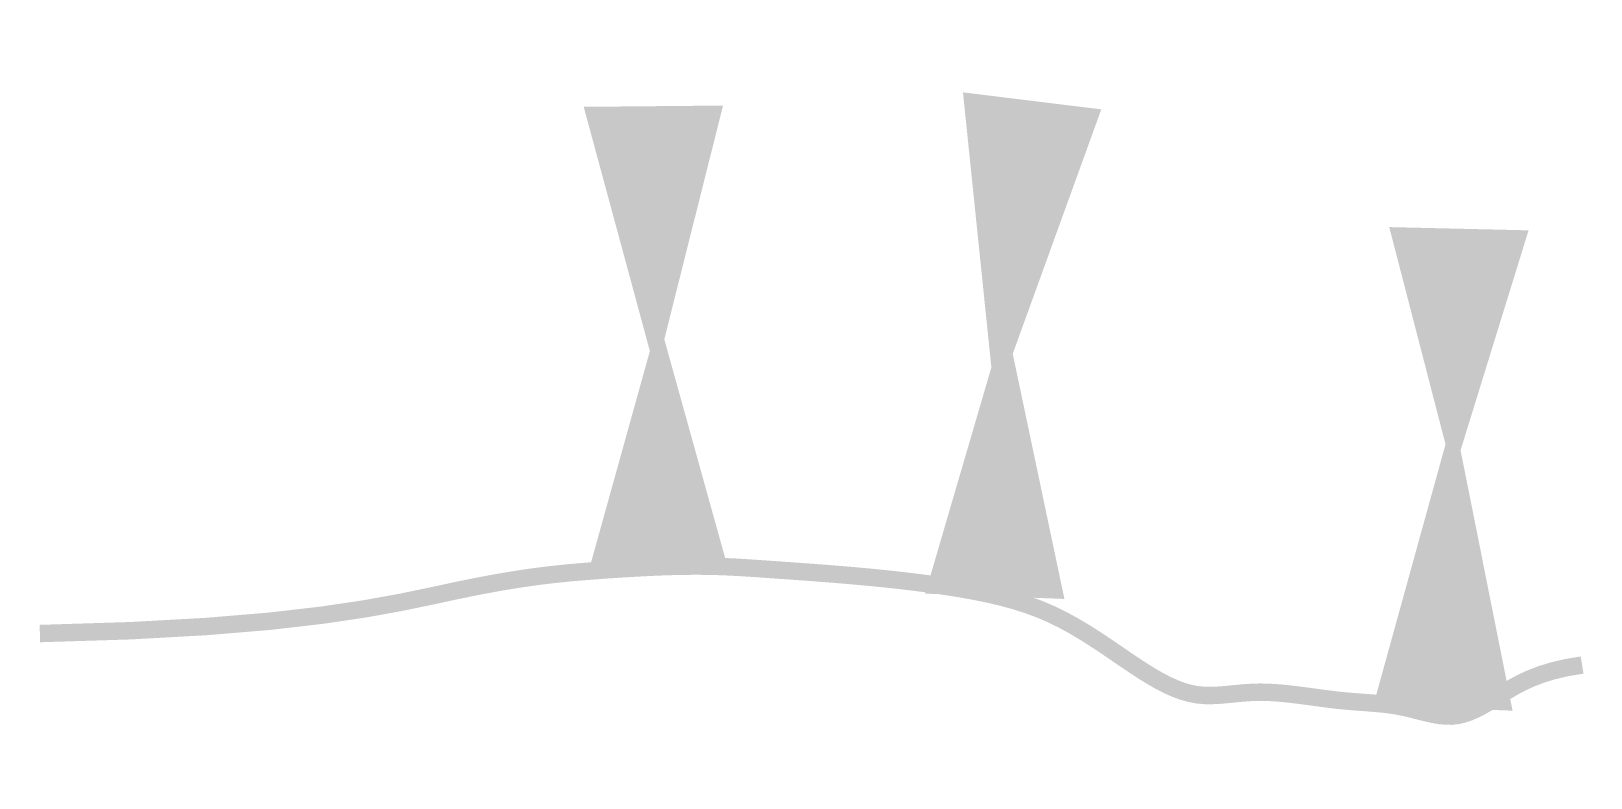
# Model space of a CAD drawing. Extents: x -0.03 to 8.93, y -0.23 to 4.06.
import ezdxf

# ---------------------------------------------------------------- set-up
doc = ezdxf.new("R2010")
doc.units = 0
doc.header["$MEASUREMENT"] = 0
doc.layers.get('0').update_dxf_attribs({"linetype": 'CONTINUOUS'})

msp = doc.modelspace()

# ---------------------------------------------------------------- linework, layer by layer
for points in [[(5.5063, 1.9243, 0, 0.8, 0), (5.7193, 3.6574, 0.8, 0.8, 0)], [(3.5592, 2.0948, 0, 0.8, 0), (3.5451, 3.6268, 0.8, 0.8, 0)], [(8.1365, 1.515, 0, 0.8, 0), (8.1692, 2.9234, 0.8, 0.8, 0)], [(3.5758, 2.4035, 0, 0.8, 0), (3.5758, 0.9661, 0.8, 0.8, 0)], [(5.5662, 2.4035, 0, 0.8, 0), (5.505, 0.8132, 0.8, 0.8, 0)], [(8.1385, 1.853, 0, 0.8, 0), (8.0773, 0.171, 0.8, 0.8, 0)]]:
    msp.add_lwpolyline(points, format="xyseb")
at = {"const_width": 0.1}
msp.add_lwpolyline([(0.0235, 0.5991), (0.5419, 0.6153), (0.9782, 0.6395), (1.3421, 0.6699), (1.6434, 0.7046), (1.8918, 0.7415), (2.097, 0.7787), (2.2689, 0.8143), (2.4172, 0.8463), (2.5502, 0.8733), (2.671, 0.8954), (2.7809, 0.9133), (2.8817, 0.9276), (2.9747, 0.9388), (3.0617, 0.9478), (3.1442, 0.9549), (3.2236, 0.961), (3.3013, 0.9665), (3.3774, 0.9715), (3.4518, 0.9758), (3.5241, 0.9795), (3.5943, 0.9825), (3.6621, 0.9847), (3.7275, 0.986), (3.7901, 0.9865), (3.85, 0.986), (3.9075, 0.9848), (3.9631, 0.9827), (4.0172, 0.9801), (4.0704, 0.977), (4.1231, 0.9736), (4.1759, 0.9699), (4.229, 0.9661), (4.2831, 0.9623), (4.3383, 0.9584), (4.3947, 0.9544), (4.4523, 0.9502), (4.5115, 0.9458), (4.5721, 0.941), (4.6345, 0.9359), (4.6986, 0.9304), (4.7646, 0.9245), (4.8323, 0.9179), (4.9014, 0.9108), (4.9716, 0.903), (5.0429, 0.8945), (5.1149, 0.8853), (5.1873, 0.8752), (5.26, 0.8642), (5.3327, 0.8522), (5.4052, 0.8388), (5.4774, 0.8239), (5.549, 0.8068), (5.6199, 0.7874), (5.6899, 0.7653), (5.7589, 0.74), (5.8265, 0.7113), (5.8928, 0.6789), (5.9575, 0.6436), (6.0205, 0.6061), (6.0817, 0.5673), (6.141, 0.528), (6.1983, 0.4891), (6.2534, 0.4513), (6.3063, 0.4156), (6.3568, 0.3827), (6.4052, 0.3528), (6.4519, 0.3261), (6.497, 0.3028), (6.541, 0.2832), (6.584, 0.2672), (6.6265, 0.2553), (6.6686, 0.2474), (6.7108, 0.2437), (6.7533, 0.2434), (6.7963, 0.2455), (6.8403, 0.2493), (6.8854, 0.2538), (6.9321, 0.2582), (6.9805, 0.2614), (7.031, 0.2627), (7.0838, 0.2614), (7.1384, 0.2577), (7.1941, 0.2522), (7.2505, 0.2455), (7.3068, 0.2381), (7.3626, 0.2304), (7.4172, 0.2232), (7.4699, 0.2168), (7.5205, 0.2117), (7.5688, 0.2077), (7.6153, 0.2042), (7.6601, 0.2009), (7.7034, 0.1974), (7.7455, 0.1932), (7.7867, 0.1879), (7.8272, 0.1811), (7.8671, 0.1727), (7.9066, 0.1631), (7.9454, 0.1531), (7.9835, 0.1436), (8.0209, 0.1352), (8.0576, 0.1288), (8.0934, 0.1252), (8.1283, 0.1251), (8.1624, 0.1291), (8.1958, 0.137), (8.229, 0.1484), (8.2623, 0.163), (8.2961, 0.1803), (8.3307, 0.2), (8.3665, 0.2216), (8.4039, 0.2449), (8.4434, 0.2692), (8.486, 0.2942), (8.5329, 0.319), (8.5855, 0.343), (8.6449, 0.3656), (8.7123, 0.3861), (8.7891, 0.4039), (8.8764, 0.4183)], dxfattribs=at)

doc.saveas('drawing.dxf')
